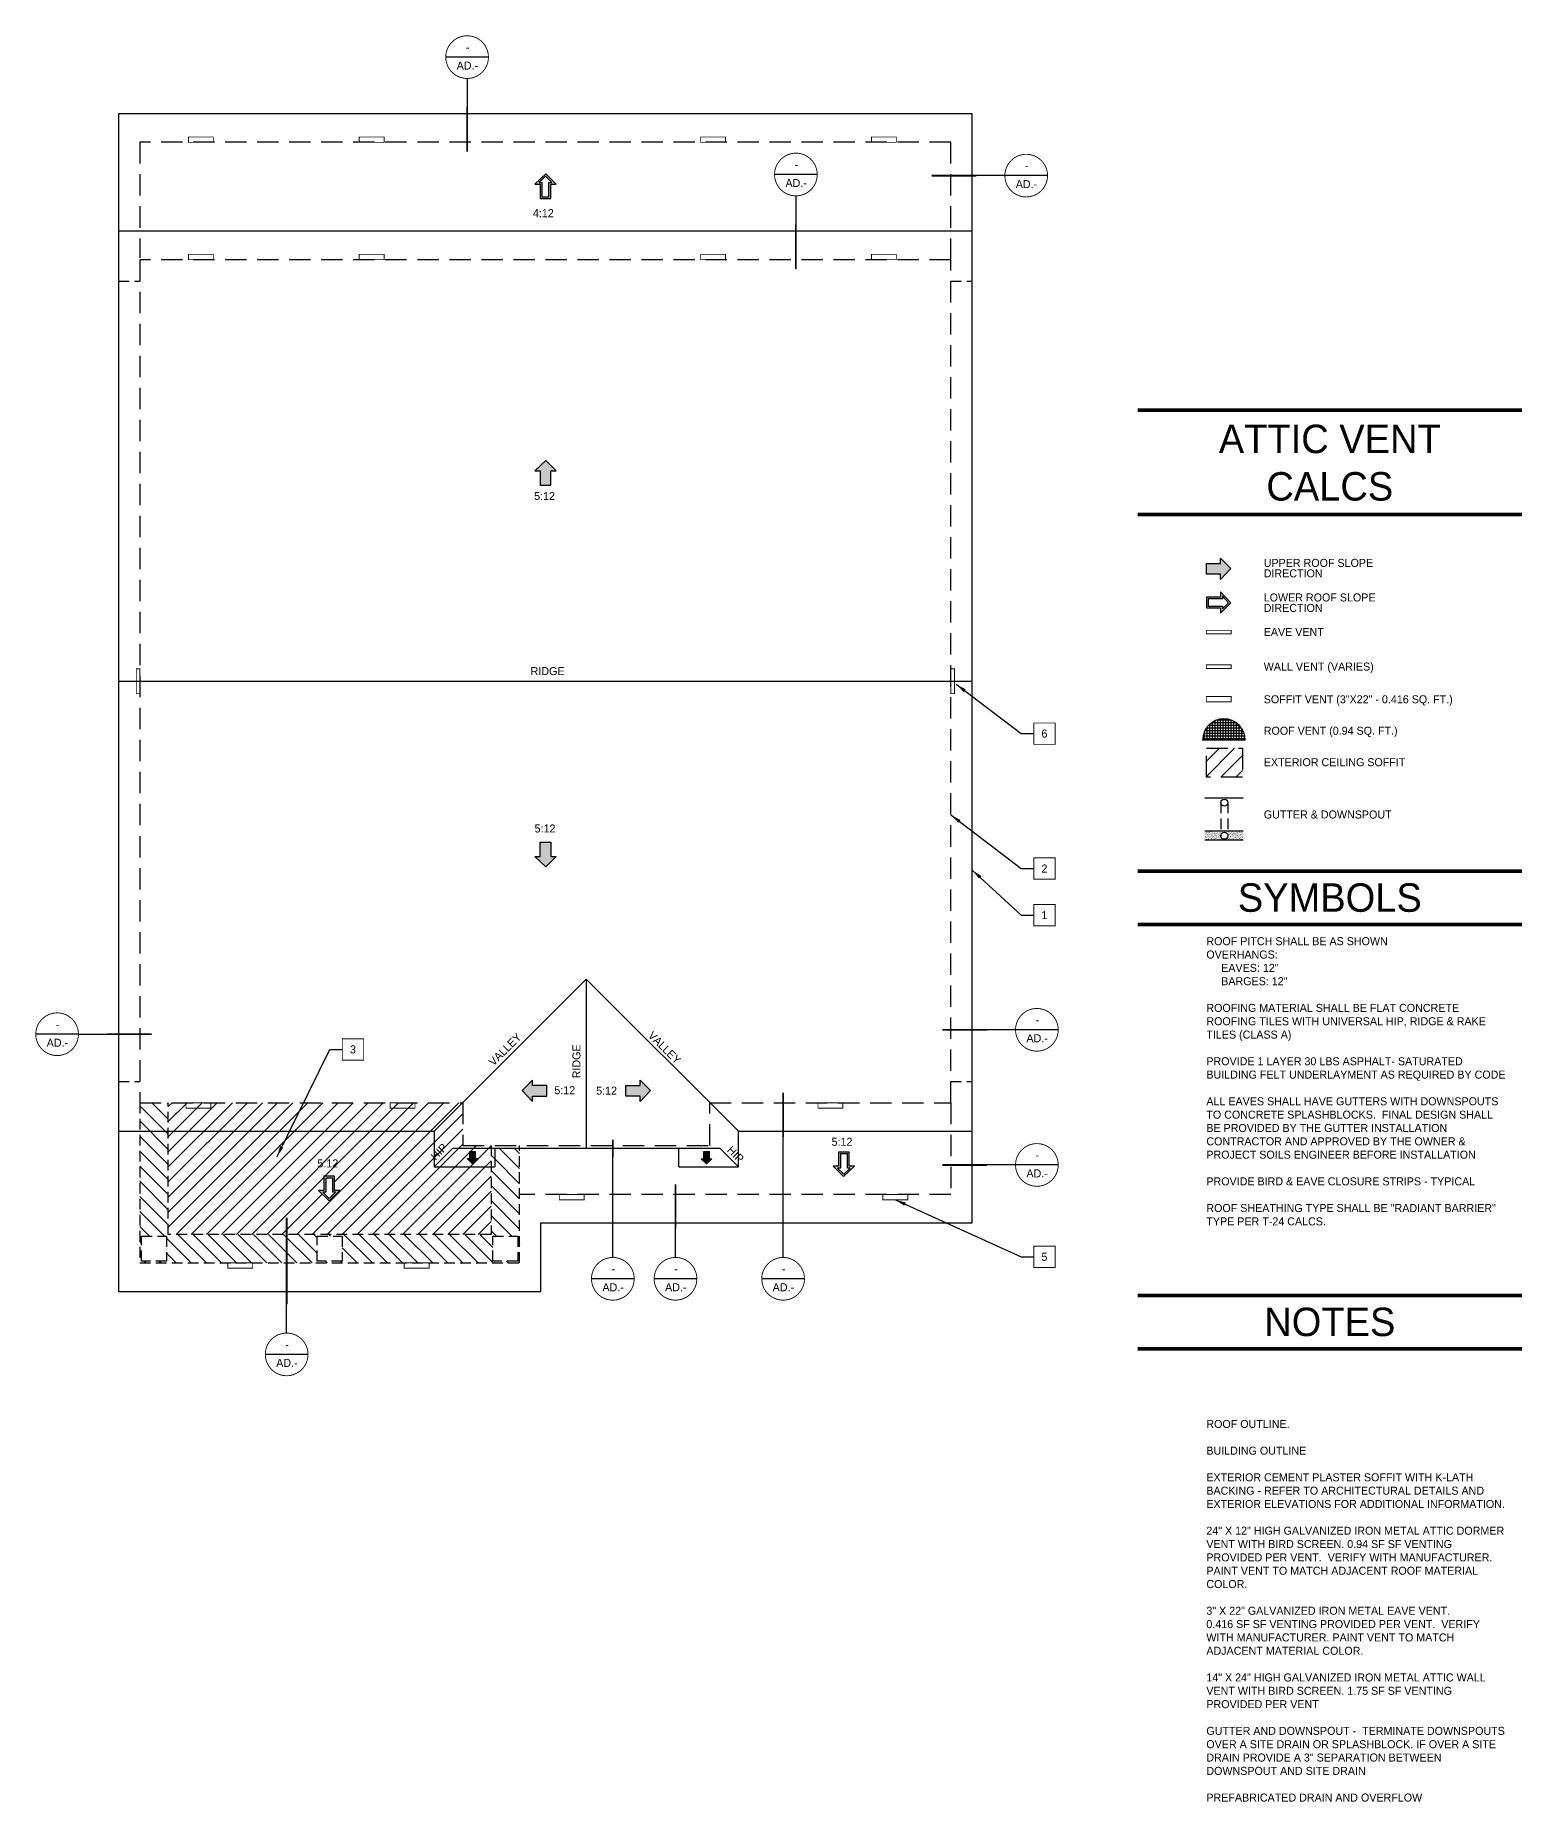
# Model space of a CAD drawing. Extents: x -4845 to 1196, y -1368 to 401.
# Drawn here: x 359 to 1196, y -1368 to -375 of the extents above; entities that cross this region are included whole.
import ezdxf

# ---------------------------------------------------------------- set-up
doc = ezdxf.new("R2010")
doc.units = 0
doc.header["$LTSCALE"] = 48
doc.header["$MEASUREMENT"] = 0
doc.linetypes.add('HIDDEN', pattern=[0.375, 0.25, -0.125])
doc.linetypes.add('HIDDEN2', pattern=[0.1875, 0.125, -0.0625])
for name, color, linetype in [('30X42TB', 7, 'CONTINUOUS'), ('A-BLDG-BLW', 8, 'HIDDEN2'), ('A-GUTTER', 40, 'CONTINUOUS'), ('A-GUTTER-POCHE', 40, 'CONTINUOUS'), ('A-HATCH', 40, 'CONTINUOUS'), ('A-RF-ROOF', 242, 'CONTINUOUS'), ('A-RF-WALL', 42, 'HIDDEN'), ('A-SYM', 2, 'CONTINUOUS'), ('A-SYM-TEXT', 3, 'CONTINUOUS'), ('A-SYMTEXT', 2, 'CONTINUOUS'), ('A-TEXT', 3, 'CONTINUOUS')]:
    doc.layers.add(name, color=color, linetype=linetype)
doc.styles.get("Standard").update_dxf_attribs({"font": 'ERASMD.TTF', "height": 4.5})
doc.dimstyles.new('ARROW$7', dxfattribs={"dimscale": 48, "dimtxt": 0.18, "dimasz": 0.125, "dimexe": 0.1875, "dimexo": 0.0625, "dimgap": 0.09375, "dimtad": 1, "dimdec": 4, "dimzin": 3, "dimdsep": 46, "dimlunit": 4, "dimtxsty": 'Standard', "dimcen": 0.09375, "dimdle": 0.125, "dimclrd": 7, "dimclre": 7, "dimclrt": 7, "dimadec": 0, "dimazin": 0, "dimtfac": 1, "dimtdec": 4, "dimtofl": 0, "dimtmove": 2, "dimatfit": 3, "dimfxl": 1, "dimfrac": 2, "dimtolj": 1, "dimtzin": 0, "dimarcsym": 0})
pattern_1 = [(135, (-9425.10935584799, 42603.54012842233), (-4.242640687119286, -4.242640687119285), [])]

# ---------------------------------------------------------------- blocks, each defined once
blk = doc.blocks.new('ROOF ARROW 1')
at = {"layer": 'A-SYM-TEXT'}
h = blk.add_hatch(color=7, dxfattribs=at)
h.paths.add_polyline_path([(-8, 3), (-8, 6.000000000007276), (-13.84451850976257, 0.1554814902119688), (-8, -5.999999999992724), (-7.999999999998181, -3), (0, -3), (0, 3)])
h.paths.add_polyline_path([(-1, 2), (-1, -2), (-9, -2), (-9.000000000001819, -3.494470869867655), (-12.44839124063583, 0.1373951969799236), (-8.999999999998181, 3.585786437615752), (-9.000000000001819, 2)], flags=16)
at = {"layer": 'A-SYM-TEXT', "color": 7}
blk.add_lwpolyline([(-13.8445185097662, 0.1554814902192447), (-8, -6), (-8, -3), (0, -3), (0, 3), (-8, 3), (-8, 6), (-13.8445185097662, 0.1554814902192447)], dxfattribs=at)
blk.add_lwpolyline([(-12.44839124063583, 0.1373951969799236), (-9, -3.494470869874931), (-9, -2), (-1, -2), (-1, 2), (-9, 2), (-9, 3.585786437623028)], close=True, dxfattribs=at)

msp = doc.modelspace()

# ---------------------------------------------------------------- hatches: boundary and pattern name
at = {"layer": 'A-GUTTER-POCHE'}
h = msp.add_hatch(dxfattribs=at)
h.set_pattern_fill('AR-SAND', color=256, scale=0.5, style=0)
h.set_pattern_definition([(37.50000000000001, (-13834.811260657, 41012.77809752404), (-0.03149667905480408, 0.9634118845065793), [0, -0.76, 0, -0.85, 0, -0.8125]), (7.499999999999999, (-13834.811260657, 41012.77809752404), (0.8848883526338636, 1.41107303261487), [0, -0.41, 0, -0.685, 0, -0.2625]), (327.5, (-13835.426260657, 41012.77809752404), (1.557070930875748, 0.002829526768482249), [0, -0.25, 0, -0.9, 0, -1.175]), (317.5, (-13835.426260657, 41012.77809752404), (1.503063302286147, 0.4388377824671246), [0, -0.125, 0, -0.59, 0, -0.675])])
h.paths.add_polyline_path([(1038.453935329404, -822.8147009454824), (1029.808967458443, -822.8147009454751), (1029.808967458444, -825.3147009454824, -1), (1025.808967458444, -825.3147009454824), (1025.808967458446, -822.8147009454897), (1016.812447481883, -822.8147009454824), (1016.812447481885, -827.8147009454751), (1038.453935329406, -827.8147009454897)])
at = {"layer": 'A-HATCH'}
h = msp.add_hatch(dxfattribs=at)
h.set_pattern_fill('ANSI31,_O', color=256, scale=48)
h.set_pattern_definition([(45, (-13843.65127662221, 43998.19487950375), (-4.242640687119285, 4.242640687119286), [])])
h.paths.add_polyline_path([(1037.980214212666, -776.1189255320332), (1017.716023054663, -776.1189255320332), (1017.716023054663, -792.3370455786117), (1037.980214212663, -792.3370455786044)])
h = msp.add_hatch(dxfattribs=at)
h.set_pattern_fill('ANSI31,_O', color=256, scale=48, angle=90)
h.set_pattern_definition(pattern_1)
h.paths.add_polyline_path([(434.1194349827492, -991.4659181691295), (434.1194349827492, -975.4659181691295), (418.1194349823727, -975.4659181691368), (418.1194349823782, -991.4659181691295)])
h.paths.add_polyline_path([(434.1194349827456, -991.4659181691222), (418.11943498238, -991.4659181691295), (418.1194349824018, -1065.465918169304), (631.6194349818525, -1065.465918169231), (631.619434981827, -1000.965918169268), (617.6194349823472, -1000.965918169275), (617.6194349823472, -1011.465918169275), (615.6194349818325, -1011.465918169275), (615.6194349818452, -1049.465918169231), (434.1194349827492, -1049.465918169304)])
h.paths.add_polyline_path([(433.1194349825582, -1050.465918169275), (433.1194349825582, -1064.465918169275), (419.119434983626, -1064.465918169275), (419.1194349836242, -1050.465918169275)], flags=16)
h.paths.add_polyline_path([(517.8694349830894, -1050.465918169282), (531.8694349820253, -1050.465918169275), (531.8694349820234, -1064.465918169275), (517.8694349830894, -1064.465918169275)], flags=16)
h.paths.add_polyline_path([(616.6194349826437, -1050.465918169282), (630.6194349815541, -1050.465918169282), (630.6194349815541, -1064.465918169268), (616.6194349826219, -1064.46591816929)], flags=16)
h = msp.add_hatch(dxfattribs=at)
h.set_pattern_fill('ANSI31,_O', color=256, scale=48)
h.set_pattern_definition([(45, (-9425.10935584799, 42603.54012842233), (-4.242640687119285, 4.242640687119286), [])])
h.paths.add_polyline_path([(615.6194349818325, -1011.465918169282), (583.6194349823982, -1011.465918169268), (583.6194349823982, -991.4659181691222), (434.1194349827492, -991.4659181691222), (434.1194349827474, -1049.465918169304), (615.6194349818452, -1049.465918169231)])
h.paths.add_polyline_path([(530.3238384583419, -1024.786700623632), (524.4793199485539, -1030.631219133391), (518.3238384583419, -1024.786700623625), (521.3238384583401, -1024.786700623625), (521.3238384583401, -1016.786700623625), (527.3238384583401, -1016.786700623625), (527.3238384583401, -1024.786700623625)], flags=16)
h.paths.add_polyline_path([(615.6194349818288, -1000.965918169282), (594.1194349824091, -1000.965918169275), (583.6194349823963, -1011.465918169275), (615.6194349818325, -1011.465918169275)], flags=17)
h.paths.add_polyline_path([(599.6194349823982, -975.4659181691222), (583.6194349823982, -991.4659181691295), (583.6194349823982, -1011.465918169268), (594.1194349823945, -1000.965918169275), (615.619434981827, -1000.965918169275), (615.619434981827, -999.465918169275), (599.6194349823982, -999.465918169275)])
h.paths.add_polyline_path([(599.6194349823854, -975.4659181691295), (434.1194349827492, -975.4659181691295), (434.1194349827492, -991.4659181691295), (583.6194349823872, -991.4659181691295)])
h.paths.add_polyline_path([(584.2987458827047, -1009.712519102575), (593.1931390374848, -1000.818125947791), (588.4131749007029, -996.0381618110168), (579.5187817459228, -1004.932554965801)], flags=24)
h = msp.add_hatch(dxfattribs=at)
h.set_pattern_fill('ANSI31,_O', color=256, scale=48, angle=90)
h.set_pattern_definition(pattern_1)
h.paths.add_polyline_path([(617.619434982349, -1000.965918169275), (615.619434981827, -1000.965918169275), (615.6194349818325, -1011.465918169275), (617.6194349823472, -1011.465918169275)])
at = {"layer": 'A-SYM'}
h = msp.add_hatch(dxfattribs=at)
h.set_pattern_fill('NET', color=256, scale=12, angle=89.99999999999999, style=0)
h.set_pattern_definition([(90, (452.6819167334597, 1200.341648582145), (1.5, 9.183940973793196e-17), []), (1.141101885463838e-14, (452.6819167334597, 1200.341648582145), (1.836848862746101e-16, -1.5), [])])
h.paths.add_polyline_path([(1039.60663083717, -771.6167988079087, 1), (1015.60663083717, -771.6167988079087)])
at = {"layer": 'A-SYM-TEXT'}
for points in [[(646.2749164725665, -614.408860586218), (640.1194349823472, -620.2533790959988), (643.1194349823472, -620.2533790959988), (643.1194349823472, -628.2533790959988), (646.1194349823472, -628.2533790959988), (649.1194349823472, -628.2533790959988), (649.1194349823472, -620.2533790959988), (652.1194349823472, -620.2533790959988)], [(1031.560541564444, -675.0636084180205), (1025.716023054663, -681.2190899082398), (1025.716023054663, -678.2190899082398), (1017.716023054663, -678.2190899082398), (1017.716023054663, -675.2190899082398), (1017.716023054663, -672.2190899082398), (1025.716023054663, -672.2190899082398), (1025.716023054663, -669.2190899082398)], [(646.2749164725665, -842.8467228062782), (640.1194349823472, -837.0022042964974), (643.1194349823472, -837.0022042964974), (643.1194349823472, -829.0022042964974), (646.1194349823472, -829.0022042964974), (649.1194349823472, -829.0022042964974), (649.1194349823472, -837.0022042964974), (652.1194349823472, -837.0022042964974)], [(633.0270673355517, -968.5234622653934), (638.8715858453324, -974.6789437556126), (638.8715858453324, -971.6789437556126), (646.8715858453324, -971.6789437556126), (646.8715858453324, -968.6789437556126), (646.8715858453324, -965.6789437556126), (638.8715858453324, -965.6789437556126), (638.8715858453324, -962.6789437556126)], [(705.2118026292846, -968.5234622653934), (699.3672841195039, -974.6789437556126), (699.3672841195039, -971.6789437556126), (691.3672841195039, -971.6789437556126), (691.3672841195039, -968.6789437556126), (691.3672841195039, -965.6789437556126), (699.3672841195039, -965.6789437556126), (699.3672841195039, -962.6789437556126)], [(605.2027492669276, -1009.685789006549), (602.125008521818, -1006.763529751659), (603.625008521818, -1006.763529751659), (603.625008521818, -1002.763529751659), (605.125008521818, -1002.763529751659), (606.625008521818, -1002.763529751659), (606.625008521818, -1006.763529751659), (608.125008521818, -1006.763529751659)], [(736.7140299800285, -1009.851140254816), (733.6362892349189, -1006.928880999925), (735.1362892349189, -1006.928880999925), (735.1362892349189, -1002.928880999925), (736.6362892349189, -1002.928880999925), (738.1362892349189, -1002.928880999925), (738.1362892349189, -1006.928880999925), (739.6362892349189, -1006.928880999925)]]:
    msp.add_hatch(color=7, dxfattribs=at).paths.add_polyline_path(points)

# ---------------------------------------------------------------- linework, layer by layer
at = {"layer": '30X42TB', "color": 7, "const_width": 2}
for points in [[(1195.119434982345, -586.022073961145), (979.1194349823454, -586.022073961145)], [(1195.119434982345, -644.7292741094552), (979.1194349823454, -644.7292741094552)], [(1195.119434982345, -845.1932306682702), (979.1194349823454, -845.1932306682702)], [(1195.119434982345, -875.1932306682702), (979.1194349823454, -875.1932306682702)], [(1195.119434982345, -1083.736991535448), (979.1194349823454, -1083.736991535448)], [(1195.119434982345, -1113.736991535448), (979.1194349823454, -1113.736991535448)]]:
    msp.add_lwpolyline(points, dxfattribs=at)
at = {"layer": 'A-BLDG-BLW'}
for points in [[(418.1194349823727, -975.4659181691295), (418.1194349824036, -1065.465918169304), (631.6194349818525, -1065.465918169231), (631.619434981827, -999.465918169275)], [(615.619434981827, -999.465918169275), (615.6194349818452, -1049.465918169231), (434.1194349827492, -1049.465918169304), (434.1194349827492, -975.4659181691295)]]:
    msp.add_lwpolyline(points, dxfattribs=at)
at = {"layer": 'A-GUTTER'}
for p, q in [((1038.453935329406, -804.2012748188044), (1016.812447481889, -804.2012748188117)), ((1038.453935329406, -822.8147009454824), (1016.812447481887, -822.8147009454824)), ((1038.453935329406, -827.8147009454824), (1016.812447481887, -827.8147009454824))]:
    msp.add_line(p, q, dxfattribs=at)
at = {"layer": 'A-GUTTER', "linetype": 'HIDDEN2'}
for p, q in [((1025.808967458444, -806.7012748188044), (1025.808967458444, -825.3147009454824)), ((1029.808967458444, -806.7012748188044), (1029.808967458444, -825.3147009454824))]:
    msp.add_line(p, q, dxfattribs=at)
at = {"layer": 'A-GUTTER'}
for centre in [(1027.808967458444, -806.7012748188044), (1027.808967458444, -825.3147009454824)]:
    msp.add_circle(centre, 2, dxfattribs=at)
at = {"layer": 'A-RF-ROOF', "linetype": 'HIDDEN2'}
for p, q in [((406.1194349823763, -513.4659181693332), (418.11943498246, -513.465918169406)), ((874.1194349824236, -513.4659181693623), (886.1194349825073, -513.4659181694351)), ((406.11943498238, -963.4659181691295), (418.1194349824636, -963.4659181692023)), ((874.11943498242, -963.4659181685474), (886.1194349825037, -963.4659181686202))]:
    msp.add_line(p, q, dxfattribs=at)
at = {"layer": 'A-RF-ROOF'}
for p, q in [((406.11943498238, -738.4659181692314), (886.1194349823309, -738.4659181692314)), ((669.1194349824182, -905.9659181691004), (583.6194349823982, -991.4659181691295)), ((669.1194349824182, -905.9659181691004), (754.6194349824382, -991.4659181691295)), ((669.1194349824182, -905.9659181691004), (669.1194349824182, -1000.965918169275)), ((594.1194349824054, -1000.965918169275), (583.6194349823982, -1011.465918169275)), ((594.1194349824054, -1000.965918169275), (744.1194349824309, -1000.965918169275)), ((617.6194349823472, -1000.965918169275), (617.6194349823472, -1011.465918169275)), ((721.1194349821872, -1011.465918169275), (721.1194349821872, -1000.965918169275)), ((744.1194349824309, -1000.965918169275), (754.6194349824382, -1011.465918169275))]:
    msp.add_line(p, q, dxfattribs=at)
for points in [[(886.1194349823636, -513.4659181693478), (886.1194349823636, -513.4659181693623), (886.1194349823054, -419.4659181683437), (406.1194349823836, -419.465918168562), (406.1194349823782, -513.4659181693332), (406.1194349823782, -513.4659181693332)], [(886.1194349823454, -485.465918169115), (406.11943498238, -485.4659181693041), (406.11943498238, -991.4659181691295), (583.6194349823982, -991.4659181691295), (583.6194349823982, -1011.465918169275), (617.6194349823472, -1011.465918169275)], [(721.1194349821872, -1011.465918169275), (754.6194349824345, -1011.465918169275), (754.6194349824382, -991.4659181691295), (886.1194349824345, -991.4659181691441), (886.1194349822272, -485.465918169115)], [(406.1194349823818, -963.4659181691295), (406.1194349823818, -963.4659181691295), (406.1194349824164, -1081.465918169304), (643.6194349818561, -1081.465918169304), (643.6194349818434, -1042.965918169333), (886.1194349824309, -1042.965918169333), (886.1194349824382, -963.4659181691441), (886.1194349824382, -963.4659181691441)]]:
    msp.add_lwpolyline(points, dxfattribs=at)
at = {"layer": 'A-RF-WALL'}
for p, q in [((874.1194349820707, -435.4659181683292), (418.1194349823763, -435.4659181686347)), ((418.1194349823763, -435.4659181686347), (418.11943498242, -500.4659181692605)), ((874.1194349824164, -501.4659181691004), (874.1194349820707, -435.4659181683292)), ((874.1194349824164, -501.4659181691004), (418.1194349823727, -501.4659181693332)), ((418.1194349823727, -501.4659181693332), (418.1194349823727, -975.4659181691295)), ((874.1194349824564, -975.4659181691441), (874.1194349822144, -501.4659181691004)), ((418.1194349823727, -975.4659181691295), (599.6194349823982, -975.4659181691295)), ((599.6194349823982, -975.4659181691295), (599.6194349823982, -999.465918169275)), ((738.6194349824345, -999.465918169275), (738.6194349824345, -975.4659181691295)), ((738.6194349824345, -975.4659181691295), (874.1194349824564, -975.4659181691441)), ((599.6194349823982, -999.465918169275), (738.6194349824345, -999.465918169275))]:
    msp.add_line(p, q, dxfattribs=at)
msp.add_lwpolyline([(1017.716023054663, -776.118925532026), (1037.980214212666, -776.118925532026), (1037.980214212666, -792.3370455786044), (1017.716023054663, -792.3370455786044)], close=True, dxfattribs=at)
msp.add_lwpolyline([(874.1194349824309, -975.4659181691441), (874.1194349824309, -1026.965918169246), (631.6194349818379, -1026.965918169333)], dxfattribs=at)
at = {"layer": 'A-RF-WALL', "linetype": 'HIDDEN2'}
for points in [[(419.1194349836242, -1050.465918169275), (433.1194349825582, -1050.465918169275), (433.1194349825582, -1064.465918169275), (419.1194349836242, -1064.465918169275)], [(517.8694349830894, -1050.465918169275), (531.8694349820234, -1050.465918169275), (531.8694349820234, -1064.465918169275), (517.8694349830894, -1064.465918169275)], [(616.6194349826201, -1050.465918169275), (630.6194349815541, -1050.465918169275), (630.6194349815541, -1064.465918169275), (616.6194349826201, -1064.465918169275)]]:
    msp.add_lwpolyline(points, close=True, dxfattribs=at)
at = {"layer": 'A-SYM'}
msp.add_line((1039.60663083717, -771.6167988079087), (1015.60663083717, -771.6167988079087), dxfattribs=at)
at = {"layer": 'A-SYM', "const_width": 0.5}
for points in [[(445.4140366250867, -435.4659181689185), (445.4140366250867, -432.4659181689185), (459.4140366250867, -432.4659181689185), (459.4140366250867, -435.4659181689185)], [(541.4140366250867, -435.4659181689185), (541.4140366250867, -432.4659181689185), (555.4140366250867, -432.4659181689185), (555.4140366250867, -435.4659181689185)], [(733.4140366250867, -435.4659181689185), (733.4140366250867, -432.4659181689185), (747.4140366250867, -432.4659181689185), (747.4140366250867, -435.4659181689185)], [(829.4140366250867, -435.4659181689185), (829.4140366250867, -432.4659181689185), (843.4140366250867, -432.4659181689185), (843.4140366250867, -435.4659181689185)], [(445.4140366251304, -501.4659181691659), (445.4140366251304, -498.4659181691659), (459.4140366251304, -498.4659181691659), (459.4140366251304, -501.4659181691659)], [(541.4140366251304, -501.4659181691659), (541.4140366251304, -498.4659181691659), (555.4140366251304, -498.4659181691659), (555.4140366251304, -501.4659181691659)], [(733.4140366251304, -501.4659181691659), (733.4140366251304, -498.4659181691659), (747.4140366251304, -498.4659181691659), (747.4140366251304, -501.4659181691659)], [(829.4140366251304, -501.4659181691659), (829.4140366251304, -498.4659181691659), (843.4140366251304, -498.4659181691659), (843.4140366251304, -501.4659181691659)], [(1017.716023054663, -750.0625848770342), (1017.716023054663, -747.0625848770342), (1031.716023054663, -747.0625848770342), (1031.716023054663, -750.0625848770342)], [(444.0307505056862, -978.4659181691222), (444.0307505056862, -975.4659181691222), (458.0307505056862, -975.4659181691222), (458.0307505056862, -978.4659181691222)], [(558.796155319551, -978.4659181691368), (558.796155319551, -975.4659181691368), (572.796155319551, -975.4659181691368), (572.796155319551, -978.4659181691368)], [(799.3694349824455, -978.4659181691368), (799.3694349824455, -975.4659181691368), (813.3694349824455, -975.4659181691368), (813.3694349824455, -978.4659181691368)], [(653.9612167278847, -1029.965918169326), (653.9612167278847, -1026.965918169326), (667.9612167278847, -1026.965918169326), (667.9612167278847, -1029.965918169326)], [(835.8806762184558, -1029.96591816926), (835.8806762184558, -1026.96591816926), (849.8806762184558, -1026.96591816926), (849.8806762184558, -1029.96591816926)], [(467.5658522690374, -1068.465918169282), (467.5658522690374, -1065.465918169282), (481.5658522690374, -1065.465918169282), (481.5658522690374, -1068.465918169282)], [(566.755094618713, -1068.465918169253), (566.755094618713, -1065.465918169253), (580.755094618713, -1065.465918169253), (580.755094618713, -1068.465918169253)]]:
    msp.add_lwpolyline(points, close=True, dxfattribs=at)
at = {"layer": 'A-SYM', "linetype": 'Continuous', "const_width": 0.5}
msp.add_lwpolyline([(1017.716023054663, -711.8268986196545), (1017.716023054663, -709.8268986196545), (1031.716023054663, -709.8268986196545), (1031.716023054663, -711.8268986196545)], close=True, dxfattribs=at)
at = {"layer": 'A-SYM', "linetype": 'HIDDEN2', "const_width": 0.5}
for points in [[(416.1194349822308, -745.4659181691222), (418.1194349822308, -745.4659181691222), (418.1194349822308, -731.4659181691222), (416.1194349822308, -731.4659181691222)], [(876.1194349824782, -745.4659181691222), (874.1194349824782, -745.4659181691222), (874.1194349824782, -731.4659181691222), (876.1194349824782, -731.4659181691222)], [(1017.716023054663, -731.2532997556536), (1017.716023054663, -729.2532997556536), (1031.716023054663, -729.2532997556536), (1031.716023054663, -731.2532997556536)]]:
    msp.add_lwpolyline(points, close=True, dxfattribs=at)
at = {"layer": 'A-SYM', "color": 1, "const_width": 0.5}
for points in [[(920.6738983437444, -761.9133072705135), (932.6738983437444, -761.9133072705135), (932.6738983437444, -773.9133072705135), (920.6738983437444, -773.9133072705135)], [(920.6738983435334, -837.7556283313079), (932.6738983435334, -837.7556283313079), (932.6738983435334, -849.7556283313079), (920.6738983435334, -849.7556283313079)], [(920.6738983435334, -863.9282067636141), (932.6738983435334, -863.9282067636141), (932.6738983435334, -875.9282067636141), (920.6738983435334, -875.9282067636141)], [(531.9257461532852, -939.4902580779071), (543.9257461532852, -939.4902580779071), (543.9257461532852, -951.4902580779071), (531.9257461532852, -951.4902580779071)], [(920.6738983435334, -1056.085915169568), (932.6738983435334, -1056.085915169568), (932.6738983435334, -1068.085915169568), (920.6738983435334, -1068.085915169568)]]:
    msp.add_lwpolyline(points, close=True, dxfattribs=at)
at = {"layer": 'A-SYM'}
msp.add_arc((1027.60663083717, -771.6167988079087), 12, 0, 180, dxfattribs=at)
at = {"layer": 'A-SYM-TEXT', "color": 7}
for points in [[(646.2749164725665, -614.4088605862325), (640.1194349823472, -620.2533790959988), (643.1194349823472, -620.2533790959988), (643.1194349823472, -628.2533790959988), (649.1194349823472, -628.2533790959988), (649.1194349823472, -620.2533790959988), (652.1194349823472, -620.2533790959988), (646.2749164725665, -614.4088605862325)], [(1031.56054156443, -675.0636084180205), (1025.716023054663, -681.2190899082398), (1025.716023054663, -678.2190899082398), (1017.716023054663, -678.2190899082398), (1017.716023054663, -672.2190899082398), (1025.716023054663, -672.2190899082398), (1025.716023054663, -669.2190899082398), (1031.56054156443, -675.0636084180205)], [(646.2749164725665, -842.8467228062636), (640.1194349823472, -837.0022042964974), (643.1194349823472, -837.0022042964974), (643.1194349823472, -829.0022042964974), (649.1194349823472, -829.0022042964974), (649.1194349823472, -837.0022042964974), (652.1194349823472, -837.0022042964974), (646.2749164725665, -842.8467228062636)], [(633.0270673355662, -968.5234622653934), (638.8715858453324, -974.6789437556126), (638.8715858453324, -971.6789437556126), (646.8715858453324, -971.6789437556126), (646.8715858453324, -965.6789437556126), (638.8715858453324, -965.6789437556126), (638.8715858453324, -962.6789437556126), (633.0270673355662, -968.5234622653934)], [(705.2118026292701, -968.5234622653934), (699.3672841195039, -974.6789437556126), (699.3672841195039, -971.6789437556126), (691.3672841195039, -971.6789437556126), (691.3672841195039, -965.6789437556126), (699.3672841195039, -965.6789437556126), (699.3672841195039, -962.6789437556126), (705.2118026292701, -968.5234622653934)], [(605.2027492669276, -1009.685789006542), (602.125008521818, -1006.763529751659), (603.625008521818, -1006.763529751659), (603.625008521818, -1002.763529751659), (606.625008521818, -1002.763529751659), (606.625008521818, -1006.763529751659), (608.125008521818, -1006.763529751659), (605.2027492669276, -1009.685789006542)], [(736.7140299800285, -1009.851140254808), (733.6362892349189, -1006.928880999925), (735.1362892349189, -1006.928880999925), (735.1362892349189, -1002.928880999925), (738.1362892349189, -1002.928880999925), (738.1362892349189, -1006.928880999925), (739.6362892349189, -1006.928880999925), (736.7140299800285, -1009.851140254808)]]:
    msp.add_lwpolyline(points, dxfattribs=at)
at = {"layer": 'A-SYMTEXT'}
for p, q in [((614.0918674065961, -387.5770893564604), (590.0997480430688, -387.5770893564604)), ((602.0997480431997, -399.5770893566059), (602.0997480431997, -415.7056175366361)), ((798.9364699343787, -453.5770893571371), (774.9443505708514, -453.5770893571371)), ((904.4306318545277, -454.2034674909573), (888.3021036744976, -454.2034674909573)), ((928.422751218055, -454.2034674909573), (904.4306318545277, -454.2034674909573)), ((786.9443505709824, -465.5770893572826), (786.9443505709824, -481.7056175373127)), ((383.5877019627496, -936.9109912601325), (359.5955825992223, -936.9109912601325)), ((383.5877019627496, -936.9109912601325), (399.7162301427798, -936.9109912601325)), ((910.4306318544932, -934.4240969408911), (894.3021036744631, -934.4240969408911)), ((934.4227512180205, -934.4240969408911), (910.4306318544932, -934.4240969408911)), ((779.7573897820857, -1062.406896176914), (779.7573897820857, -994.7783679973054)), ((684.0312551838888, -1062.406896176914), (684.0312551838888, -1005.861736982353)), ((910.4306318544932, -1010.398459502923), (894.3021036744631, -1010.398459502923)), ((934.4227512180205, -1010.398459502923), (910.4306318544932, -1010.398459502923)), ((719.2634237299517, -1062.406896176914), (719.2634237299517, -1046.278367996883)), ((696.0245286398986, -1074.409682402662), (672.0324092763713, -1074.409682402662)), ((731.2566971859615, -1074.409682402662), (707.2645778224341, -1074.409682402662)), ((791.7506632380955, -1074.409682402662), (767.7585438745682, -1074.409682402662)), ((500.6436514351535, -1104.906896177743), (500.6436514351535, -1088.778367997713)), ((512.6369248911633, -1116.909682403491), (488.644805527636, -1116.909682403491))]:
    msp.add_line(p, q, dxfattribs=at)
at = {"layer": 'A-SYMTEXT', "color": 1, "const_width": 0.5}
for points in [[(590.1015757011919, -387.7865182337173, 229.181663609521), (590.0997480430688, -387.5770893564677)], [(774.9461782289745, -453.786518234394, 229.181663609521), (774.9443505708514, -453.5770893571444)], [(904.4324595126509, -454.4128963682142, 229.181663609521), (904.4306318545277, -454.2034674909646)], [(910.4324595126163, -934.633525818148, 229.181663609521), (910.4306318544932, -934.4240969408984)], [(359.5974102573455, -937.1204201373894, 229.181663609521), (359.5955825992223, -936.9109912601398)], [(910.4324595126163, -1010.60788838018, 229.181663609521), (910.4306318544932, -1010.398459502931)], [(672.0342369344944, -1074.619111279919, 229.181663609521), (672.0324092763713, -1074.409682402669)], [(707.2664054805573, -1074.619111279919, 229.181663609521), (707.2645778224341, -1074.409682402669)], [(767.7603715326914, -1074.619111279919, 229.181663609521), (767.7585438745682, -1074.409682402669)], [(488.6466331857591, -1117.119111280748, 229.181663609521), (488.644805527636, -1116.909682403499)]]:
    msp.add_lwpolyline(points, format="xyb", dxfattribs=at)
at = {"layer": 'A-SYMTEXT', "const_width": 1}
for points in [[(602.0997480431997, -415.7056175366361), (602.0997480431997, -440.7247085810504)], [(888.3021036744976, -454.2034674909573), (863.2830126300832, -454.2034674909573)], [(786.9443505709824, -481.7056175373127), (786.9443505709824, -506.7247085817271)], [(399.7162301427798, -936.9109912601325), (424.7353211871941, -936.9109912601325)], [(894.3021036744631, -934.4240969408911), (869.2830126300487, -934.4240969408911)], [(779.7573897820857, -994.7783679973054), (779.7573897820857, -969.759276952891)], [(684.0312551838888, -1005.861736982353), (684.0312551838888, -996.1494855732435)], [(894.3021036744631, -1010.398459502923), (869.2830126300487, -1010.398459502923)], [(719.2634237299517, -1046.278367996883), (719.2634237299517, -1021.259276952469)], [(500.6436514351535, -1088.778367997713), (500.6436514351535, -1040.055455106447)]]:
    msp.add_lwpolyline(points, dxfattribs=at)

# ---------------------------------------------------------------- block references
at = {"layer": 'A-SYM-TEXT'}
for p, rotation in [((646.1194349823472, -467.0394008691492), 270), ((1017.716023054663, -694.2015066701188), 180), ((813.9600059679669, -1003.124228994411), 90), ((524.6348014387786, -1016.786700623625), 90)]:
    msp.add_blockref('ROOF ARROW 1', p, dxfattribs=dict(at, rotation=rotation))

# ---------------------------------------------------------------- texts
at = {"layer": 'A-SYM-TEXT', "char_height": 4.5, "width": 10.82924567061127, "attachment_point": 5}
for s, insert in [('-', (602.3818701826476, -382.044579906853)), ('AD.-', (602.2480876259888, -392.3341690722718)), ('AD.-', (787.0926901537714, -458.3341690729485)), ('-', (787.2264727104302, -448.0445799075296)), ('AD.-', (916.5789714374478, -458.9605472067688)), ('-', (916.7127539941066, -448.6709580413499)), ('-', (371.8777047388012, -931.378481810525)), ('-', (922.712753994072, -928.8915874912836)), ('AD.-', (371.7439221821423, -941.6680709759439)), ('AD.-', (922.5789714374132, -939.1811766567025)), ('-', (922.712753994072, -1004.865950053316)), ('AD.-', (922.5789714374132, -1015.155539218735)), ('-', (684.3145314159501, -1068.877172953054)), ('-', (719.546699962013, -1068.877172953054)), ('-', (780.0406660141471, -1068.877172953054)), ('AD.-', (684.1807488592913, -1079.166762118473)), ('AD.-', (719.4129174053542, -1079.166762118473)), ('AD.-', (779.9068834574882, -1079.166762118473)), ('-', (500.9269276672148, -1111.377172953884)), ('AD.-', (500.793145110556, -1121.666762119303))]:
    msp.add_mtext(s, dxfattribs=dict(at, insert=insert))
at = {"layer": 'A-SYMTEXT', "color": 3}
for s, p in [('UPPER ROOF SLOPE', (1049.974506473842, -674.1751560839966)), ('DIRECTION', (1049.974506473842, -680.0530270384534)), ('LOWER ROOF SLOPE', (1049.974506473842, -693.6015572199885)), ('DIRECTION', (1049.974506473842, -699.4794281744453)), ('EAVE VENT', (1049.974506473842, -713.0279583559804)), ('WALL VENT (VARIES)', (1049.974506473842, -732.4543594919724)), ('SOFFIT VENT (3"X22" - 0.416 SQ. FT.)', (1049.974506473842, -750.853993124756)), ('ROOF VENT (0.94 SQ. FT.)', (1049.994679587724, -768.5380263384122)), ('EXTERIOR CEILING SOFFIT', (1050.014852701606, -786.2220595520685)), ('GUTTER & DOWNSPOUT', (1050.014852701606, -815.6212032490057))]:
    msp.add_text(s, height=4.5, dxfattribs=at).set_placement(p)
at = {"layer": 'A-TEXT'}
for s, p in [('4:12', (639.08970659644, -477.5573556104337)), ('5:12', (639.7711711335232, -636.5825952324212)), ('RIDGE', (637.8071774537457, -735.0082373090754)), ('5:12', (640.0491219791711, -823.4950979679761)), ('5:12', (651.1677631725706, -970.6305447135437)), ('5:12', (674.6496523094047, -970.8942575095189)), ('5:12', (807.0203896054827, -999.6139110656204)), ('5:12', (517.9279133820874, -1011.77011177199))]:
    msp.add_text(s, height=4.5, dxfattribs=at).set_placement(p)
for s, rotation, p in [('VALLEY', 45.00000000000239, (616.9476783075988, -955.0900877707154)), ('RIDGE', 90, (665.8165655618232, -961.7070051156243)), ('VALLEY', 315.0000000000047, (703.4698932985448, -938.0083159785408)), ('HIP', 45.00000000000239, (584.2987458827029, -1008.11919772365)), ('HIP', 315.0000000000047, (747.916267848901, -1002.454690529061))]:
    msp.add_text(s, height=4.5, rotation=rotation, dxfattribs=at).set_placement(p)
for s, insert, char_height, width, attachment_point in [('ATTIC VENT\\PCALCS', (1087.119434982345, -615.6672968892653), 16, 216, 5), ('6', (926.6738983437444, -767.9133072705135), 4.5, 12, 5), ('2', (926.6738983435334, -843.7556283313079), 4.5, 12, 5), ('SYMBOLS', (1087.119434982345, -860.1932306682702), 16, 216, 5), ('1', (926.6738983435334, -869.9282067636141), 4.5, 12, 5), ('ROOF PITCH SHALL BE AS SHOWN\\POVERHANGS:\\P     EAVES: 12" \\P     BARGES: 12"\\P\\PROOFING MATERIAL SHALL BE FLAT CONCRETE ROOFING TILES WITH UNIVERSAL HIP, RIDGE & RAKE TILES (CLASS A)\\P\\PPROVIDE 1 LAYER 30 LBS ASPHALT- SATURATED BUILDING FELT UNDERLAYMENT AS REQUIRED BY CODE\\P\\PALL EAVES SHALL HAVE GUTTERS WITH DOWNSPOUTS TO CONCRETE SPLASHBLOCKS.  FINAL DESIGN SHALL BE PROVIDED BY THE GUTTER INSTALLATION CONTRACTOR AND APPROVED BY THE OWNER & PROJECT SOILS ENGINEER BEFORE INSTALLATION\\P\\PPROVIDE BIRD & EAVE CLOSURE STRIPS - TYPICAL\\P\\PROOF SHEATHING TYPE SHALL BE "RADIANT BARRIER" TYPE PER T-24 CALCS.', (1017.716023054663, -882.3453345090074), 4.5, 168.375, 1), ('3', (537.9257461532852, -945.4902580779071), 4.5, 12, 5), ('5', (926.6738983435334, -1062.085915169568), 4.5, 12, 5), ('NOTES', (1087.119434982345, -1098.736991535448), 16, 216, 5), ('ROOF OUTLINE.\\P\\PBUILDING OUTLINE \\P\\PEXTERIOR CEMENT PLASTER SOFFIT WITH K-LATH BACKING - REFER TO ARCHITECTURAL DETAILS AND EXTERIOR ELEVATIONS FOR ADDITIONAL INFORMATION.\\P\\P24" X 12" HIGH GALVANIZED IRON METAL ATTIC DORMER VENT WITH BIRD SCREEN. 0.94 SF SF VENTING PROVIDED PER VENT.  VERIFY WITH MANUFACTURER. PAINT VENT TO MATCH ADJACENT ROOF MATERIAL COLOR.\\P\\P3" X 22" GALVANIZED IRON METAL EAVE VENT.\\P0.416 SF SF VENTING PROVIDED PER VENT.  VERIFY WITH MANUFACTURER. PAINT VENT TO MATCH ADJACENT MATERIAL COLOR.\\P\\P14" X 24" HIGH GALVANIZED IRON METAL ATTIC WALL VENT WITH BIRD SCREEN. 1.75 SF SF VENTING PROVIDED PER VENT\\P\\PGUTTER AND DOWNSPOUT -  TERMINATE DOWNSPOUTS OVER A SITE DRAIN OR SPLASHBLOCK. IF OVER A SITE DRAIN PROVIDE A 3" SEPARATION BETWEEN DOWNSPOUT AND SITE DRAIN\\P\\PPREFABRICATED DRAIN AND OVERFLOW\\P  ', (1017.716023054663, -1153.759357690125), 4.5, 168.375, 1)]:
    msp.add_mtext(s, dxfattribs=dict(at, insert=insert, char_height=char_height, width=width, attachment_point=attachment_point))

# ---------------------------------------------------------------- leaders
at = {"layer": 'A-SYM-TEXT', "color": 7}
for points in [[(877.1194349825655, -740.1948739551135), (913.6738983437444, -767.9133072705135), (920.6738983437444, -767.9133072705135)], [(874.11943498236, -813.604795872865), (913.6738983435334, -843.7556283313079), (920.6738983435334, -843.7556283313079)], [(886.1194349823982, -844.6416704704079), (913.6738983435334, -869.9282067636141), (920.6738983435334, -869.9282067636141)], [(495.2255980315695, -1005.722890372263), (524.9257461532852, -945.4902580779071), (531.9257461532852, -945.4902580779071)], [(842.8806762184558, -1029.96591816926), (913.6738983435334, -1062.085915169568), (920.6738983435334, -1062.085915169568)]]:
    msp.add_leader(points, dimstyle='ARROW$7', dxfattribs=at)

doc.saveas('drawing.dxf')
